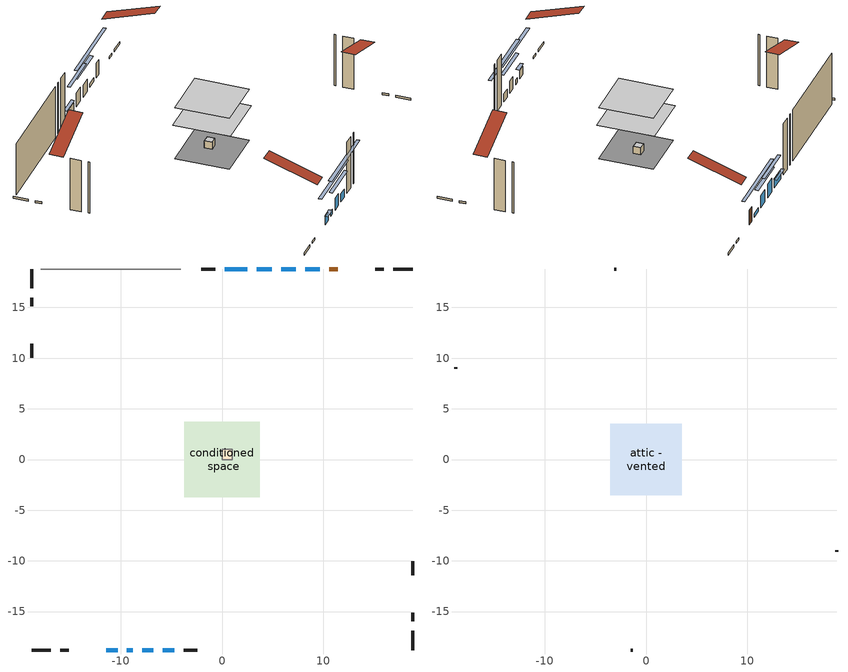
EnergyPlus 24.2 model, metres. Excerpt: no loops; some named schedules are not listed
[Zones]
central ac and furnace airloop ret air zone
 floor adiabatic (AdiabaticConst): 0,0 0,1 1,1 1,0 z0
 wall adiabatic (AdiabaticConst): 0,1 0,0 1,0 1,1 0,1 z0:1
 ceiling adiabatic (AdiabaticConst): 1,0 1,1 0,1 0,0 z1
conditioned space
 floor adiabatic (AdiabaticFloorConstruction): -3.72,-3.72 -3.72,3.72 3.72,3.72 3.72,-3.72 z4.88
 floor foundation (Slab1 construction): -3.55,-3.55 -3.55,3.55 3.55,3.55 3.55,-3.55 z0
 wall outside (RimJoist1 construction): 18.79,18.79 16.87,18.79 / -18.79,-18.79 -16.87,-18.79 / -18.79,18.79 -18.79,16.87 / 18.79,-18.79 18.79,-16.87 z0:0.3
 wall outside (RimJoist2 construction): 15.94,18.79 15.1,18.79 / -15.94,-18.79 -15.1,-18.79 / -18.79,15.94 -18.79,15.1 / 18.79,-15.94 18.79,-15.1 z0:0.3
 wall outside (AdiabaticWallConstruction 1): 11.42,18.79 10.56,18.79 z0:2.03
 wall outside (AdiabaticWallConstruction): 9.63,18.79 8.21,18.79 z0:0.51; -11.42,-18.79 -10.3,-18.79 / 2.51,18.79 0.27,18.79 / -5.84,-18.79 -4.72,-18.79 z0:1.14; 7.29,18.79 5.84,18.79 / -7.89,-18.79 -6.77,-18.79 z0:1.68; 4.91,18.79 3.44,18.79 z0:1.96; -9.38,-18.79 -8.81,-18.79 z0:0.69
 wall outside (Wall1 construction): -0.66,18.79 -2.03,18.79 / -3.79,-18.79 -2.42,-18.79 / -18.79,11.42 -18.79,10.05 / 18.79,-11.42 18.79,-10.05 z0:7.32
 wall adiabatic (Wall5 construction): -4.05,18.79 -17.86,18.79 z0:7.32
 window (WindowConstruction): 9.63,18.79 8.21,18.79 z0:0.51
 window (WindowConstruction 7): -11.42,-18.79 -10.3,-18.79 z0:1.14
 window (WindowConstruction 1): 7.28,18.79 5.84,18.79 z0:1.68
 window (WindowConstruction 2): 4.91,18.79 3.44,18.79 z0:1.96
 window (WindowConstruction 3): -9.37,-18.79 -8.82,-18.79 z0:0.69
 window (WindowConstruction 4): -7.89,-18.79 -6.77,-18.79 z0:1.68
 window (WindowConstruction 5): 2.51,18.79 0.27,18.79 z0:1.14
 window (WindowConstruction 6): -5.84,-18.79 -4.72,-18.79 z0:1.14
 door (Door): 11.42,18.79 10.56,18.79 z0:2.03
 ceiling adiabatic (AdiabaticFloorConstruction): 3.72,-3.72 3.72,3.72 -3.72,3.72 -3.72,-3.72 z4.88
attic - vented
 floor to conditioned space (Floor1 construction Reversed): -3.55,-3.55 -3.55,3.55 3.55,3.55 3.55,-3.55 z7.32
 wall outside (Wall4 construction): -2.96,18.79 -3.12,18.79 / -1.49,-18.79 -1.33,-18.79 / -18.79,9.12 -18.79,8.96 / 18.79,-9.12 18.79,-8.96 z0:7.32
 roof outside (Roof1 construction): 12.35,18.79,7.32 12.35,11.88,9.62 14.17,11.88,9.62 14.17,18.79,7.32; -12.35,-18.79,7.32 -12.35,-11.88,9.62 -14.17,-11.88,9.62 -14.17,-18.79,7.32; -18.79,12.35,7.32 -11.88,12.35,9.62 -11.88,14.17,9.62 -18.79,14.17,7.32; 18.79,-12.35,7.32 11.88,-12.35,9.62 11.88,-14.17,9.62 18.79,-14.17,7.32
shading: 3.76,18.79 14.08,18.79 14.08,19.2 3.76,19.2 z4.96; -10.1,-18.79 -11.62,-18.79 -11.62,-19.2 -10.1,-19.2 z1.34; 3.74,18.79 9.38,18.79 9.38,19.2 3.74,19.2 z3.78; 1.34,18.79 7.01,18.79 7.01,19.2 1.34,19.2 z4.06; -4.37,-18.79 -13.82,-18.79 -13.82,-19.2 -4.37,-19.2 z5.14; -4.67,-18.79 -9.99,-18.79 -9.99,-19.2 -4.67,-19.2 z3.78; 0.07,18.79 2.71,18.79 2.71,19.2 0.07,19.2 z1.34; -0.27,-18.79 -10.29,-18.79 -10.29,-19.2 -0.27,-19.2 z5.59
[Building]
Building 1: Terrain=Suburbs
[Site:Location]
Toronto Intl AP_ON: Latitude {deg}=43.68; Longitude {deg}=-79.63; Time Zone {hr}=-5; Elevation {m}=173; Keep Site Location Information=Yes
[Site:GroundTemperature:Shallow]
4.59119, 2.66285, 2.50842, 3.42352, 7.09712, 10.7536, 13.9236, 15.9317, 16.1023, 14.4691, 11.3799, 7.83558
[Site:WaterMainsTemperature]
Calculation Method=Schedule; Temperature Schedule=mains temperature schedule
[Material] Roughness=Rough; Thermal Absorptance=0.9
Name | Thickness {m} | Conductivity {W/m-K} | Density {kg/m3} | Specific Heat {J/kg-K} | Solar Absorptance | Visible Absorptance
asphalt or fiberglass shingles | 0.00635 | 0.162714 | 1121.4 | 1465.45 | 0.4 | 0.4
ceiling loosefill ins | 0.169333 | 0.0480833 | 16.02 | 1046.75 | 0.7 | 0.7
ceiling stud and cavity | 0.1397 | 0.160927 | 65.682 | 1177.47 | 0.7 | 0.7
concrete 4.0 in. | 0.1016 | 1.803125 | 2242.8 | 837.4 | 0.7 | 0.7
door material | 0.04445 | 0.0639163 | 512.64 | 1214.23 | 0.7 | 0.7
floor covering | 0.0127 | 0.0433444 | 54.468 | 1339.84 | 0.6 | 0.6
floor rigid ins; wall rigid ins | 0.512978 | 0.029427 | 32.04 | 1214.23 | 0.7 | 0.7
floor stud and cavity | 0.1397 | 1.75129 | 37.0049 | 1207.88 | 0.7 | 0.7
furniture material conditioned space 1 | 0.1524 | 0.115458 | 640.8 | 1214.23 | 0.6 | 0.6
gypsum board | 0.0127 | 0.160291 | 801 | 837.4 | 0.6 | 0.6
interior vertical ins | 0.025908 | 0.029427 | 32.04 | 1214.23 | 0.7 | 0.7
osb sheathing 0.5 in. | 0.0127 | 0.115458 | 512.64 | 1214.23 | 0.7 | 0.7
osb sheathing 0.5 in. 1 | 0.0127 | 0.115458 | 512.64 | 1214.23 | 0.4 | 0.4
osb sheathing 0.75 in. | 0.01905 | 0.115458 | 512.64 | 1214.23 | 0.7 | 0.7
osb sheathing 2.0 in. | 0.0508 | 0.115458 | 512.64 | 1214.23 | 0.7 | 0.7
rim joist stud and cavity | 0.0508 | 0.0453916 | 125.044 | 1163.47 | 0.6 | 0.6
rim joist stud and cavity 1 | 0.0508 | 0.0457515 | 125.044 | 1163.47 | 0.6 | 0.6
slab rigid ins | 0.00880924 | 0.029427 | 32.04 | 1214.23 | 0.7 | 0.7
wall stud and cavity | 0.1397 | 0.110193 | 139.0536 | 1170.24 | 0.7 | 0.7
wall stud and cavity 1 | 0.0889 | 6.9971 | 50.32683 | 1063.81 | 0.6 | 0.6
wall stud and cavity 2 | 0.1397 | 0.097642 | 139.0536 | 1170.24 | 0.7 | 0.7
wall stud and cavity 3 | 0.0889 | 0.380278 | 52.3479 | 1209.89 | 0.7 | 0.7
wall stud and cavity 4 | 0.0889 | 0.391764 | 83.0341 | 1211.67 | 0.7 | 0.7
wood siding | 0.0254 | 0.102417 | 544.68 | 1172.36 | 0.4 | 0.4
wood siding 1 | 0.00254 | 0.102417 | 544.68 | 1172.36 | 0.4 | 0.4
wood siding 2; wood siding 3; wood siding 4 | 0.0254 | 0.102417 | 544.68 | 1172.36 | 0.7 | 0.7
[Material:NoMass]
Adiabatic: Roughness=Rough; Thermal Resistance {m2-K/W}=176.1; Thermal Absorptance=0.9; Solar Absorptance=0.7; Visible Absorptance=0.7
[WindowMaterial:SimpleGlazingSystem]
Name | U-Factor {W/m2-K} | Solar Heat Gain Coefficient
WindowMaterial | 3.00537 | 0.57
WindowMaterial 1 | 2.89919 | 0.69
WindowMaterial 2 | 4.38171 | 0.67
WindowMaterial 3 | 3.00026 | 0.58
WindowMaterial 4 | 2.91168 | 0.67
WindowMaterial 5 | 2.927009 | 0.66
[Construction]
AdiabaticConst: Adiabatic
AdiabaticFloorConstruction: floor stud and cavity, floor rigid ins, osb sheathing 0.75 in., floor covering
AdiabaticWallConstruction: wood siding 3, wall rigid ins, wall stud and cavity 3, gypsum board
AdiabaticWallConstruction 1: wood siding 4, wall rigid ins, wall stud and cavity 3, gypsum board
Door: door material
Floor1 construction Reversed: gypsum board, ceiling stud and cavity, ceiling loosefill ins
furniture construction conditioned space 1: furniture material conditioned space 1
PartitionWallConstruction: gypsum board, wall stud and cavity 4, gypsum board
RimJoist1 construction: wood siding 2, osb sheathing 2.0 in., rim joist stud and cavity
RimJoist2 construction: wood siding 2, osb sheathing 2.0 in., rim joist stud and cavity 1
Roof1 construction: asphalt or fiberglass shingles
Slab1 construction: slab rigid ins, concrete 4.0 in.
Wall1 construction: wood siding, osb sheathing 0.5 in., wall stud and cavity, gypsum board
Wall4 construction: wood siding 1, wall stud and cavity 1
Wall5 construction: osb sheathing 0.5 in. 1, wall stud and cavity 2, gypsum board
WindowConstruction: WindowMaterial
WindowConstruction 1: WindowMaterial 1
WindowConstruction 2: WindowMaterial 2
WindowConstruction 3: WindowMaterial 3
WindowConstruction 4: WindowMaterial 4
WindowConstruction 5; WindowConstruction 6; WindowConstruction 7: WindowMaterial 5
[Zone] Multiplier=1
Name | Volume {m3} | Part of Total Floor Area
attic - vented | 18.8187 | Yes
central ac and furnace airloop ret air zone | 1 | No
conditioned space | 309.6 | Yes
[Space]
Name | Zone | Volume {m3} | Space Type
attic - vented 1 | attic - vented | 18.8187
central ac and furnace airloop ret air space | central ac and furnace airloop ret air zone |  | Plenum Space Type
conditioned space 1 | conditioned space | 309.6
[OtherEquipment] Design Level Calculation Method=EquipmentLevel
Name | Fuel Type | Zone or ZoneList or Space or SpaceList | Schedule | Design Level {W} | Fraction Latent | Fraction Radiant | Fraction Lost
central ac and furnace airloop_0 RetCondToDZ; central ac and furnace airloop_0 SupCondToDZ; central ac and furnace airloop_0 SupSensLkToDZ | None | attic - vented 1 | Always On Discrete | 0 | 0 | 0 | 0
central ac and furnace airloop_0 SupLatLkToDZ | None | attic - vented 1 | Always On Discrete | 0 | 1 | 0 | 0
central ac and furnace airloop_0 RetCondToRP; central ac and furnace airloop_0 RetSensLkToRP | None | central ac and furnace airloop ret air space | Always On Discrete | 0 | 0 | 0 | 0
central ac and furnace airloop_0 RetLatLkToRP | None | central ac and furnace airloop ret air space | Always On Discrete | 0 | 1 | 0 | 0
central ac and furnace airloop_0 SupCondToLv; central ac and furnace airloop_0 SupSensLkToCond; mech vent house fan sensible load | None | conditioned space 1 | Always On Discrete | 0 | 0 | 0 | 0
central ac and furnace airloop_0 SupLatLkToCond; mech vent house fan latent load | None | conditioned space 1 | Always On Discrete | 0 | 1 | 0 | 0
clothes dryer 1 | Electricity | conditioned space 1 | clothes dryer schedule | 0 | 0.015 | 0.081 | 0.85
cooking range 1 | Electricity | conditioned space 1 | cooking range schedule | 0 | 0.08 | 0.432 | 0.2
general water use latent | None | conditioned space 1 | general water use schedule | 59.3978 | 1 | 0 | 0
general water use sensible | None | conditioned space 1 | general water use schedule | -58.539 | 0 | 0.6 | 0
water heater energy adjustment1 | NaturalGas | conditioned space 1 | Always On Discrete | 0.01 | 0 | 0 | 1
[ZoneInfiltration:DesignFlowRate] Schedule=Always On Discrete; Design Flow Rate Calculation Method=Flow/Zone; Design Flow Rate {m3/s}=0
Name | Zone or ZoneList or Space or SpaceList
attic_vented 1 duct leakage imbalance infil flow | attic - vented 1
infil flow; natural vent flow; whole house fan flow | conditioned space 1
[ZoneInfiltration:EffectiveLeakageArea]
infil attic - vented 1: Zone or Space=attic - vented 1; Schedule=Always On Discrete; Effective Air Leakage Area {cm2}=2082.62; Stack Coefficient=0.000668854; Wind Coefficient=1.74737e-05
[ZoneMixing] Schedule=Always On Continuous; Design Flow Rate Calculation Method=Flow/Zone; Design Flow Rate {m3/s}=0
Name | Zone or Space | Source Zone or Space
central ac and furnace airloop_0 ZoneMixCondToDZ mix; whole house fan mix | attic - vented | conditioned space
central ac and furnace airloop_0 ZoneMixDZToCond mix | conditioned space | attic - vented
[SpaceList]
Plenum Space Type: central ac and furnace airloop ret air space
[SurfaceProperty:ExposedFoundationPerimeter]
Slab1: Exposed Perimeter Calculation Method=TotalExposedPerimeter; Total Exposed Perimeter {m}=10.417
[InternalMass] Zone or ZoneList=conditioned space; Space or SpaceList=conditioned space 1
Name | Construction | Surface Area {m2}
furniture mass conditioned space 1 | furniture construction conditioned space 1 | 42.2518
partition wall mass | PartitionWallConstruction | 105.63
[Lights]
interior lighting: Zone or ZoneList or Space or SpaceList=conditioned space 1; Schedule=interior lighting schedule; Design Level Calculation Method=LightingLevel; Lighting Level {W}=343.2; Return Air Fraction=0; Fraction Radiant=0.6; Fraction Visible=0.2; Fraction Replaceable=1
[People]
occupants: Zone or ZoneList or Space or SpaceList=conditioned space 1; Number of People Schedule=occupants schedule; Number of People Calculation Method=People; Number of People=3; Fraction Radiant=0.314171; Sensible Heat Fraction=0.56303; Activity Level Schedule=occupants activity schedule; Carbon Dioxide Generation Rate {m3/s-W}=0; Enable ASHRAE 55 Comfort Warnings=No; Mean Radiant Temperature Calculation Type=EnclosureAveraged
[ElectricEquipment] Zone or ZoneList or Space or SpaceList=conditioned space 1; Design Level Calculation Method=EquipmentLevel
Name | Schedule | Design Level {W} | Fraction Latent | Fraction Radiant | Fraction Lost
clothes dryer | clothes dryer schedule | 140.772 | 0.015 | 0.081 | 0.85
clothes washer | clothes washer schedule | 32.1985 | 0.03 | 0.162 | 0.7
cooking range | cooking range schedule | 208.969 | 0.08 | 0.432 | 0.2
dishwasher | dishwasher schedule | 66.8632 | 0.3 | 0.18 | 0.4
fridge | fridge schedule | 72.9452 | 0 | 0.6 | 0
mech vent house fan | mech vent house fan schedule | 0 | 0 | 0 | 1
mech vent house fan cfis | mech vent house fan cfis schedule | 0 | 0 | 0 | 0
misc plug loads | misc plug loads schedule | 494.7 | 0.045 | 0.513 | 0.1
whole house fan | Always On Discrete | 0 | 0 | 0 | 1
[AirLoopHVAC:ReturnPlenum]
Air Loop HVAC Return Plenum 1: Zone=central ac and furnace airloop ret air zone
[Foundation:Kiva]
Foundation Kiva 1: Initial Indoor Air Temperature {C}=18; Interior Vertical Insulation Material=interior vertical ins; Interior Vertical Insulation Depth {m}=0.1016; Wall Height Above Grade {m}=0.1016; Wall Depth Below Slab {m}=0.2032
[Foundation:Kiva:Settings]
Soil Conductivity {W/m-K}=0.849921; Soil Density {kg/m3}=1842.3; Soil Specific Heat {J/kg-K}=418.7; Ground Solar Absorptivity=0.9; Ground Thermal Absorptivity=0.9; Ground Surface Roughness {m}=0.03; Far-Field Width {m}=40; Deep-Ground Boundary Condition=ZeroFlux; Deep-Ground Depth {m}=40; Minimum Cell Dimension {m}=0.2; Maximum Cell Growth Coefficient=3; Simulation Timestep=Timestep
[Exterior:Lights]
exterior lighting: Schedule=exterior lighting schedule; Design Level {W}=75.6
[EnergyManagementSystem:Sensor] Output:Variable or Output:Meter Index Key=attic - vented
Name | Output:Variable or Output:Meter
central_ac_and_furnace_airloop_0_DZ_T_s | Zone Air Temperature
central_ac_and_furnace_airloop_0_DZ_W_s | Zone Mean Air Humidity Ratio
[Schedule:Constant]
Name | Hourly Value
Always On Discrete; Always On Continuous; mech vent house fan schedule; mech vent house fan cfis schedule | 1
occupants activity schedule | 117.228
fridge schedule | 0
[Schedule:Week:Daily]
interior lighting schedule Week Rule - Jan1-Jan27: interior lighting schedule day, interior lighting schedule day, interior lighting schedule day, interior lighting schedule day, interior lighting schedule day, interior lighting schedule day, interior lighting schedule day, interior lighting schedule default day, interior lighting schedule default day, interior lighting schedule default day, interior lighting schedule default day, interior lighting schedule default day
interior lighting schedule Week Rule - Jan28-Feb3: interior lighting schedule day, interior lighting schedule day, interior lighting schedule day, interior lighting schedule day, interior lighting schedule day 1, interior lighting schedule day 1, interior lighting schedule day 1, interior lighting schedule default day, interior lighting schedule default day, interior lighting schedule default day, interior lighting schedule default day, interior lighting schedule default day
interior lighting schedule Week Rule - Feb4-Feb24: interior lighting schedule day 1, interior lighting schedule day 1, interior lighting schedule day 1, interior lighting schedule day 1, interior lighting schedule day 1, interior lighting schedule day 1, interior lighting schedule day 1, interior lighting schedule default day, interior lighting schedule default day, interior lighting schedule default day, interior lighting schedule default day, interior lighting schedule default day
interior lighting schedule Week Rule - Feb25-Mar3: interior lighting schedule day 1, interior lighting schedule day 1, interior lighting schedule day 1, interior lighting schedule day 1, interior lighting schedule day 2, interior lighting schedule day 2, interior lighting schedule day 2, interior lighting schedule default day, interior lighting schedule default day, interior lighting schedule default day, interior lighting schedule default day, interior lighting schedule default day
interior lighting schedule Week Rule - Mar4-Mar31: interior lighting schedule day 2, interior lighting schedule day 2, interior lighting schedule day 2, interior lighting schedule day 2, interior lighting schedule day 2, interior lighting schedule day 2, interior lighting schedule day 2, interior lighting schedule default day, interior lighting schedule default day, interior lighting schedule default day, interior lighting schedule default day, interior lighting schedule default day
interior lighting schedule Week Rule - Apr1-Apr28: interior lighting schedule day 3, interior lighting schedule day 3, interior lighting schedule day 3, interior lighting schedule day 3, interior lighting schedule day 3, interior lighting schedule day 3, interior lighting schedule day 3, interior lighting schedule default day, interior lighting schedule default day, interior lighting schedule default day, interior lighting schedule default day, interior lighting schedule default day
interior lighting schedule Week Rule - Apr29-May5: interior lighting schedule day 3, interior lighting schedule day 3, interior lighting schedule day 4, interior lighting schedule day 4, interior lighting schedule day 4, interior lighting schedule day 4, interior lighting schedule day 4, interior lighting schedule default day, interior lighting schedule default day, interior lighting schedule default day, interior lighting schedule default day, interior lighting schedule default day
interior lighting schedule Week Rule - May6-May26: interior lighting schedule day 4, interior lighting schedule day 4, interior lighting schedule day 4, interior lighting schedule day 4, interior lighting schedule day 4, interior lighting schedule day 4, interior lighting schedule day 4, interior lighting schedule default day, interior lighting schedule default day, interior lighting schedule default day, interior lighting schedule default day, interior lighting schedule default day
interior lighting schedule Week Rule - May27-Jun2: interior lighting schedule day 4, interior lighting schedule day 4, interior lighting schedule day 4, interior lighting schedule day 4, interior lighting schedule day 4, interior lighting schedule day 5, interior lighting schedule day 5, interior lighting schedule default day, interior lighting schedule default day, interior lighting schedule default day, interior lighting schedule default day, interior lighting schedule default day
interior lighting schedule Week Rule - Jun3-Jun30: interior lighting schedule day 5, interior lighting schedule day 5, interior lighting schedule day 5, interior lighting schedule day 5, interior lighting schedule day 5, interior lighting schedule day 5, interior lighting schedule day 5, interior lighting schedule default day, interior lighting schedule default day, interior lighting schedule default day, interior lighting schedule default day, interior lighting schedule default day
interior lighting schedule Week Rule - Jul1-Jul28: interior lighting schedule day 6, interior lighting schedule day 6, interior lighting schedule day 6, interior lighting schedule day 6, interior lighting schedule day 6, interior lighting schedule day 6, interior lighting schedule day 6, interior lighting schedule default day, interior lighting schedule default day, interior lighting schedule default day, interior lighting schedule default day, interior lighting schedule default day
interior lighting schedule Week Rule - Jul29-Aug4: interior lighting schedule day 6, interior lighting schedule day 6, interior lighting schedule day 6, interior lighting schedule day 7, interior lighting schedule day 7, interior lighting schedule day 7, interior lighting schedule day 7, interior lighting schedule default day, interior lighting schedule default day, interior lighting schedule default day, interior lighting schedule default day, interior lighting schedule default day
interior lighting schedule Week Rule - Aug5-Aug25: interior lighting schedule day 7, interior lighting schedule day 7, interior lighting schedule day 7, interior lighting schedule day 7, interior lighting schedule day 7, interior lighting schedule day 7, interior lighting schedule day 7, interior lighting schedule default day, interior lighting schedule default day, interior lighting schedule default day, interior lighting schedule default day, interior lighting schedule default day
interior lighting schedule Week Rule - Aug26-Sep1: interior lighting schedule day 7, interior lighting schedule day 7, interior lighting schedule day 7, interior lighting schedule day 7, interior lighting schedule day 7, interior lighting schedule day 7, interior lighting schedule day 8, interior lighting schedule default day, interior lighting schedule default day, interior lighting schedule default day, interior lighting schedule default day, interior lighting schedule default day
interior lighting schedule Week Rule - Sep2-Sep29: interior lighting schedule day 8, interior lighting schedule day 8, interior lighting schedule day 8, interior lighting schedule day 8, interior lighting schedule day 8, interior lighting schedule day 8, interior lighting schedule day 8, interior lighting schedule default day, interior lighting schedule default day, interior lighting schedule default day, interior lighting schedule default day, interior lighting schedule default day
interior lighting schedule Week Rule - Sep30-Oct6: interior lighting schedule day 8, interior lighting schedule day 9, interior lighting schedule day 9, interior lighting schedule day 9, interior lighting schedule day 9, interior lighting schedule day 9, interior lighting schedule day 9, interior lighting schedule default day, interior lighting schedule default day, interior lighting schedule default day, interior lighting schedule default day, interior lighting schedule default day
interior lighting schedule Week Rule - Oct7-Oct27: interior lighting schedule day 9, interior lighting schedule day 9, interior lighting schedule day 9, interior lighting schedule day 9, interior lighting schedule day 9, interior lighting schedule day 9, interior lighting schedule day 9, interior lighting schedule default day, interior lighting schedule default day, interior lighting schedule default day, interior lighting schedule default day, interior lighting schedule default day
interior lighting schedule Week Rule - Oct28-Nov3: interior lighting schedule day 9, interior lighting schedule day 9, interior lighting schedule day 9, interior lighting schedule day 9, interior lighting schedule day 10, interior lighting schedule day 10, interior lighting schedule day 10, interior lighting schedule default day, interior lighting schedule default day, interior lighting schedule default day, interior lighting schedule default day, interior lighting schedule default day
interior lighting schedule Week Rule - Nov4-Nov24: interior lighting schedule day 10, interior lighting schedule day 10, interior lighting schedule day 10, interior lighting schedule day 10, interior lighting schedule day 10, interior lighting schedule day 10, interior lighting schedule day 10, interior lighting schedule default day, interior lighting schedule default day, interior lighting schedule default day, interior lighting schedule default day, interior lighting schedule default day
interior lighting schedule Week Rule - Nov25-Dec1: interior lighting schedule day 10, interior lighting schedule day 10, interior lighting schedule day 10, interior lighting schedule day 10, interior lighting schedule day 10, interior lighting schedule day 10, interior lighting schedule day 11, interior lighting schedule default day, interior lighting schedule default day, interior lighting schedule default day, interior lighting schedule default day, interior lighting schedule default day
interior lighting schedule Week Rule - Dec2-Dec31: interior lighting schedule day 11, interior lighting schedule day 11, interior lighting schedule day 11, interior lighting schedule day 11, interior lighting schedule day 11, interior lighting schedule day 11, interior lighting schedule day 11, interior lighting schedule default day, interior lighting schedule default day, interior lighting schedule default day, interior lighting schedule default day, interior lighting schedule default day
occupants schedule Week Rule - Jan1-Dec31: occupants schedule day, occupants schedule day, occupants schedule day, occupants schedule day, occupants schedule day, occupants schedule day, occupants schedule day, occupants schedule default day, occupants schedule default day, occupants schedule default day, occupants schedule default day, occupants schedule default day
clothes dryer schedule Week Rule - Jan1-Dec31: clothes dryer schedule day, clothes dryer schedule day, clothes dryer schedule day, clothes dryer schedule day, clothes dryer schedule day, clothes dryer schedule day, clothes dryer schedule day, clothes dryer schedule default day, clothes dryer schedule default day, clothes dryer schedule default day, clothes dryer schedule default day, clothes dryer schedule default day
clothes washer schedule Week Rule - Jan1-Dec31: clothes washer schedule day, clothes washer schedule day, clothes washer schedule day, clothes washer schedule day, clothes washer schedule day, clothes washer schedule day, clothes washer schedule day, clothes washer schedule default day, clothes washer schedule default day, clothes washer schedule default day, clothes washer schedule default day, clothes washer schedule default day
cooking range schedule Week Rule - Jan1-Dec31: cooking range schedule day, cooking range schedule day, cooking range schedule day, cooking range schedule day, cooking range schedule day, cooking range schedule day, cooking range schedule day, cooking range schedule default day, cooking range schedule default day, cooking range schedule default day, cooking range schedule default day, cooking range schedule default day
dishwasher schedule Week Rule - Jan1-Dec31: dishwasher schedule day, dishwasher schedule day, dishwasher schedule day, dishwasher schedule day, dishwasher schedule day, dishwasher schedule day, dishwasher schedule day, dishwasher schedule default day, dishwasher schedule default day, dishwasher schedule default day, dishwasher schedule default day, dishwasher schedule default day
misc plug loads schedule Week Rule - Jan1-Dec31: misc plug loads schedule day, misc plug loads schedule day, misc plug loads schedule day, misc plug loads schedule day, misc plug loads schedule day, misc plug loads schedule day, misc plug loads schedule day, misc plug loads schedule default day, misc plug loads schedule default day, misc plug loads schedule default day, misc plug loads schedule default day, misc plug loads schedule default day
general water use schedule Week Rule - Jan1-Dec31: general water use schedule day, general water use schedule day, general water use schedule day, general water use schedule day, general water use schedule day, general water use schedule day, general water use schedule day, general water use schedule default day, general water use schedule default day, general water use schedule default day, general water use schedule default day, general water use schedule default day
exterior lighting schedule Week Rule - Jan1-Jan27: exterior lighting schedule day, exterior lighting schedule day, exterior lighting schedule day, exterior lighting schedule day, exterior lighting schedule day, exterior lighting schedule day, exterior lighting schedule day, exterior lighting schedule default day, exterior lighting schedule default day, exterior lighting schedule default day, exterior lighting schedule default day, exterior lighting schedule default day
exterior lighting schedule Week Rule - Jan28-Feb3: exterior lighting schedule day, exterior lighting schedule day, exterior lighting schedule day, exterior lighting schedule day, exterior lighting schedule day 1, exterior lighting schedule day 1, exterior lighting schedule day 1, exterior lighting schedule default day, exterior lighting schedule default day, exterior lighting schedule default day, exterior lighting schedule default day, exterior lighting schedule default day
exterior lighting schedule Week Rule - Feb4-Feb24: exterior lighting schedule day 1, exterior lighting schedule day 1, exterior lighting schedule day 1, exterior lighting schedule day 1, exterior lighting schedule day 1, exterior lighting schedule day 1, exterior lighting schedule day 1, exterior lighting schedule default day, exterior lighting schedule default day, exterior lighting schedule default day, exterior lighting schedule default day, exterior lighting schedule default day
exterior lighting schedule Week Rule - Feb25-Mar3: exterior lighting schedule day 1, exterior lighting schedule day 1, exterior lighting schedule day 1, exterior lighting schedule day 1, exterior lighting schedule day 2, exterior lighting schedule day 2, exterior lighting schedule day 2, exterior lighting schedule default day, exterior lighting schedule default day, exterior lighting schedule default day, exterior lighting schedule default day, exterior lighting schedule default day
exterior lighting schedule Week Rule - Mar4-Mar31: exterior lighting schedule day 2, exterior lighting schedule day 2, exterior lighting schedule day 2, exterior lighting schedule day 2, exterior lighting schedule day 2, exterior lighting schedule day 2, exterior lighting schedule day 2, exterior lighting schedule default day, exterior lighting schedule default day, exterior lighting schedule default day, exterior lighting schedule default day, exterior lighting schedule default day
exterior lighting schedule Week Rule - Apr1-Apr28: exterior lighting schedule day 3, exterior lighting schedule day 3, exterior lighting schedule day 3, exterior lighting schedule day 3, exterior lighting schedule day 3, exterior lighting schedule day 3, exterior lighting schedule day 3, exterior lighting schedule default day, exterior lighting schedule default day, exterior lighting schedule default day, exterior lighting schedule default day, exterior lighting schedule default day
exterior lighting schedule Week Rule - Apr29-May5: exterior lighting schedule day 3, exterior lighting schedule day 3, exterior lighting schedule day 4, exterior lighting schedule day 4, exterior lighting schedule day 4, exterior lighting schedule day 4, exterior lighting schedule day 4, exterior lighting schedule default day, exterior lighting schedule default day, exterior lighting schedule default day, exterior lighting schedule default day, exterior lighting schedule default day
exterior lighting schedule Week Rule - May6-May26: exterior lighting schedule day 4, exterior lighting schedule day 4, exterior lighting schedule day 4, exterior lighting schedule day 4, exterior lighting schedule day 4, exterior lighting schedule day 4, exterior lighting schedule day 4, exterior lighting schedule default day, exterior lighting schedule default day, exterior lighting schedule default day, exterior lighting schedule default day, exterior lighting schedule default day
exterior lighting schedule Week Rule - May27-Jun2: exterior lighting schedule day 4, exterior lighting schedule day 4, exterior lighting schedule day 4, exterior lighting schedule day 4, exterior lighting schedule day 4, exterior lighting schedule day 5, exterior lighting schedule day 5, exterior lighting schedule default day, exterior lighting schedule default day, exterior lighting schedule default day, exterior lighting schedule default day, exterior lighting schedule default day
exterior lighting schedule Week Rule - Jun3-Jun30: exterior lighting schedule day 5, exterior lighting schedule day 5, exterior lighting schedule day 5, exterior lighting schedule day 5, exterior lighting schedule day 5, exterior lighting schedule day 5, exterior lighting schedule day 5, exterior lighting schedule default day, exterior lighting schedule default day, exterior lighting schedule default day, exterior lighting schedule default day, exterior lighting schedule default day
exterior lighting schedule Week Rule - Jul1-Jul28: exterior lighting schedule day 6, exterior lighting schedule day 6, exterior lighting schedule day 6, exterior lighting schedule day 6, exterior lighting schedule day 6, exterior lighting schedule day 6, exterior lighting schedule day 6, exterior lighting schedule default day, exterior lighting schedule default day, exterior lighting schedule default day, exterior lighting schedule default day, exterior lighting schedule default day
exterior lighting schedule Week Rule - Jul29-Aug4: exterior lighting schedule day 6, exterior lighting schedule day 6, exterior lighting schedule day 6, exterior lighting schedule day 7, exterior lighting schedule day 7, exterior lighting schedule day 7, exterior lighting schedule day 7, exterior lighting schedule default day, exterior lighting schedule default day, exterior lighting schedule default day, exterior lighting schedule default day, exterior lighting schedule default day
exterior lighting schedule Week Rule - Aug5-Aug25: exterior lighting schedule day 7, exterior lighting schedule day 7, exterior lighting schedule day 7, exterior lighting schedule day 7, exterior lighting schedule day 7, exterior lighting schedule day 7, exterior lighting schedule day 7, exterior lighting schedule default day, exterior lighting schedule default day, exterior lighting schedule default day, exterior lighting schedule default day, exterior lighting schedule default day
exterior lighting schedule Week Rule - Aug26-Sep1: exterior lighting schedule day 7, exterior lighting schedule day 7, exterior lighting schedule day 7, exterior lighting schedule day 7, exterior lighting schedule day 7, exterior lighting schedule day 7, exterior lighting schedule day 8, exterior lighting schedule default day, exterior lighting schedule default day, exterior lighting schedule default day, exterior lighting schedule default day, exterior lighting schedule default day
exterior lighting schedule Week Rule - Sep2-Sep29: exterior lighting schedule day 8, exterior lighting schedule day 8, exterior lighting schedule day 8, exterior lighting schedule day 8, exterior lighting schedule day 8, exterior lighting schedule day 8, exterior lighting schedule day 8, exterior lighting schedule default day, exterior lighting schedule default day, exterior lighting schedule default day, exterior lighting schedule default day, exterior lighting schedule default day
exterior lighting schedule Week Rule - Sep30-Oct6: exterior lighting schedule day 8, exterior lighting schedule day 9, exterior lighting schedule day 9, exterior lighting schedule day 9, exterior lighting schedule day 9, exterior lighting schedule day 9, exterior lighting schedule day 9, exterior lighting schedule default day, exterior lighting schedule default day, exterior lighting schedule default day, exterior lighting schedule default day, exterior lighting schedule default day
exterior lighting schedule Week Rule - Oct7-Oct27: exterior lighting schedule day 9, exterior lighting schedule day 9, exterior lighting schedule day 9, exterior lighting schedule day 9, exterior lighting schedule day 9, exterior lighting schedule day 9, exterior lighting schedule day 9, exterior lighting schedule default day, exterior lighting schedule default day, exterior lighting schedule default day, exterior lighting schedule default day, exterior lighting schedule default day
exterior lighting schedule Week Rule - Oct28-Nov3: exterior lighting schedule day 9, exterior lighting schedule day 9, exterior lighting schedule day 9, exterior lighting schedule day 9, exterior lighting schedule day 10, exterior lighting schedule day 10, exterior lighting schedule day 10, exterior lighting schedule default day, exterior lighting schedule default day, exterior lighting schedule default day, exterior lighting schedule default day, exterior lighting schedule default day
[Schedule:Year]
interior lighting schedule: interior lighting schedule Week Rule - Jan1-Jan27, 1, 1, 1, 27, interior lighting schedule Week Rule - Jan28-Feb3, 1, 28, 2, 3, interior lighting schedule Week Rule - Feb4-Feb24, 2, 4, 2, 24, interior lighting schedule Week Rule - Feb25-Mar3, 2, 25, 3, 3, interior lighting schedule Week Rule - Mar4-Mar31, 3, 4, 3, 31, interior lighting schedule Week Rule - Apr1-Apr28, 4, 1, 4, 28, interior lighting schedule Week Rule - Apr29-May5, 4, 29, 5, 5, interior lighting schedule Week Rule - May6-May26, 5, 6, 5, 26, interior lighting schedule Week Rule - May27-Jun2, 5, 27, 6, 2, interior lighting schedule Week Rule - Jun3-Jun30, 6, 3, 6, 30, interior lighting schedule Week Rule - Jul1-Jul28, 7, 1, 7, 28, interior lighting schedule Week Rule - Jul29-Aug4, 7, 29, 8, 4, interior lighting schedule Week Rule - Aug5-Aug25, 8, 5, 8, 25, interior lighting schedule Week Rule - Aug26-Sep1, 8, 26, 9, 1, interior lighting schedule Week Rule - Sep2-Sep29, 9, 2, 9, 29, interior lighting schedule Week Rule - Sep30-Oct6, 9, 30, 10, 6, interior lighting schedule Week Rule - Oct7-Oct27, 10, 7, 10, 27, interior lighting schedule Week Rule - Oct28-Nov3, 10, 28, 11, 3, interior lighting schedule Week Rule - Nov4-Nov24, 11, 4, 11, 24, interior lighting schedule Week Rule - Nov25-Dec1, 11, 25, 12, 1, interior lighting schedule Week Rule - Dec2-Dec31, 12, 2, 12, 31
occupants schedule: occupants schedule Week Rule - Jan1-Dec31, 1, 1, 12, 31
clothes dryer schedule: clothes dryer schedule Week Rule - Jan1-Dec31, 1, 1, 12, 31
clothes washer schedule: clothes washer schedule Week Rule - Jan1-Dec31, 1, 1, 12, 31
cooking range schedule: cooking range schedule Week Rule - Jan1-Dec31, 1, 1, 12, 31
dishwasher schedule: dishwasher schedule Week Rule - Jan1-Dec31, 1, 1, 12, 31
misc plug loads schedule: misc plug loads schedule Week Rule - Jan1-Dec31, 1, 1, 12, 31
general water use schedule: general water use schedule Week Rule - Jan1-Dec31, 1, 1, 12, 31
exterior lighting schedule: exterior lighting schedule Week Rule - Jan1-Jan27, 1, 1, 1, 27, exterior lighting schedule Week Rule - Jan28-Feb3, 1, 28, 2, 3, exterior lighting schedule Week Rule - Feb4-Feb24, 2, 4, 2, 24, exterior lighting schedule Week Rule - Feb25-Mar3, 2, 25, 3, 3, exterior lighting schedule Week Rule - Mar4-Mar31, 3, 4, 3, 31, exterior lighting schedule Week Rule - Apr1-Apr28, 4, 1, 4, 28, exterior lighting schedule Week Rule - Apr29-May5, 4, 29, 5, 5, exterior lighting schedule Week Rule - May6-May26, 5, 6, 5, 26, exterior lighting schedule Week Rule - May27-Jun2, 5, 27, 6, 2, exterior lighting schedule Week Rule - Jun3-Jun30, 6, 3, 6, 30, exterior lighting schedule Week Rule - Jul1-Jul28, 7, 1, 7, 28, exterior lighting schedule Week Rule - Jul29-Aug4, 7, 29, 8, 4, exterior lighting schedule Week Rule - Aug5-Aug25, 8, 5, 8, 25, exterior lighting schedule Week Rule - Aug26-Sep1, 8, 26, 9, 1, exterior lighting schedule Week Rule - Sep2-Sep29, 9, 2, 9, 29, exterior lighting schedule Week Rule - Sep30-Oct6, 9, 30, 10, 6, exterior lighting schedule Week Rule - Oct7-Oct27, 10, 7, 10, 27, exterior lighting schedule Week Rule - Oct28-Nov3, 10, 28, 11, 3, exterior lighting schedule Week Rule - Nov4-Nov24, 11, 4, 11, 24, exterior lighting schedule Week Rule - Nov25-Dec1, 11, 25, 12, 1, exterior lighting schedule Week Rule - Dec2-Dec31, 12, 2, 12, 31
[Schedule:Compact]
mains temperature schedule: Through: 01/01, For: AllDays, Until: 24:00, 8.43722, Through: 01/02, For: AllDays, Until: 24:00, 8.37111, Through: 01/03, For: AllDays, Until: 24:00, 8.30611, Through: 01/04, For: AllDays, Until: 24:00, 8.24222, Through: 01/05, For: AllDays, Until: 24:00, 8.17944, Through: 01/06, For: AllDays, Until: 24:00, 8.11833, Through: 01/07, For: AllDays, Until: 24:00, 8.05833, Through: 01/08, For: AllDays, Until: 24:00, 7.99944, Through: 01/09, For: AllDays, Until: 24:00, 7.94222, Through: 01/10, For: AllDays, Until: 24:00, 7.88611, Through: 01/11, For: AllDays, Until: 24:00, 7.83167, Through: 01/12, For: AllDays, Until: 24:00, 7.77833, Through: 01/13, For: AllDays, Until: 24:00, 7.72611, Through: 01/14, For: AllDays, Until: 24:00, 7.67556, Through: 01/15, For: AllDays, Until: 24:00, 7.62667, Through: 01/16, For: AllDays, Until: 24:00, 7.57889, Through: 01/17, For: AllDays, Until: 24:00, 7.53278, Through: 01/18, For: AllDays, Until: 24:00, 7.48778, Through: 01/19, For: AllDays, Until: 24:00, 7.44444, Through: 01/20, For: AllDays, Until: 24:00, 7.40278, Through: 01/21, For: AllDays, Until: 24:00, 7.36278, Through: 01/22, For: AllDays, Until: 24:00, 7.32389, Through: 01/23, For: AllDays, Until: 24:00, 7.28667, Through: 01/24, For: AllDays, Until: 24:00, 7.25056, Through: 01/25, For: AllDays, Until: 24:00, 7.21667, Through: 01/26, For: AllDays, Until: 24:00, 7.18389, Through: 01/27, For: AllDays, Until: 24:00, 7.15278, Through: 01/28, For: AllDays, Until: 24:00, 7.12333, Through: 01/29, For: AllDays, Until: 24:00, 7.09556, Through: 01/30, For: AllDays, Until: 24:00, 7.06944, Through: 01/31, For: AllDays, Until: 24:00, 7.04444, Through: 02/01, For: AllDays, Until: 24:00, 7.02167, Through: 02/02, For: AllDays, Until: 24:00, 7, Through: 02/03, For: AllDays, Until: 24:00, 6.98, Through: 02/04, For: AllDays, Until: 24:00, 6.96222, Through: 02/05, For: AllDays, Until: 24:00, 6.94556, Through: 02/06, For: AllDays, Until: 24:00, 6.93056, Through: 02/07, For: AllDays, Until: 24:00, 6.91722, Through: 02/08, For: AllDays, Until: 24:00, 6.90556, Through: 02/09, For: AllDays, Until: 24:00, 6.89556, Through: 02/10, For: AllDays, Until: 24:00, 6.88722, Through: 02/11, For: AllDays, Until: 24:00, 6.88056, Through: 02/12, For: AllDays, Until: 24:00, 6.875, Through: 02/13, For: AllDays, Until: 24:00, 6.87167, Through: 02/14, For: AllDays, Until: 24:00, 6.87, Through: 02/15, For: AllDays, Until: 24:00, 6.87, Through: 02/16, For: AllDays, Until: 24:00, 6.87167, Through: 02/17, For: AllDays, Until: 24:00, 6.875, Through: 02/18, For: AllDays, Until: 24:00, 6.88, Through: 02/19, For: AllDays, Until: 24:00, 6.88611, Through: 02/20, For: AllDays, Until: 24:00, 6.89444, Through: 02/21, For: AllDays, Until: 24:00, 6.90444, Through: 02/22, For: AllDays, Until: 24:00, 6.91611, Through: 02/23, For: AllDays, Until: 24:00, 6.92889, Through: 02/24, For: AllDays, Until: 24:00, 6.94389, Through: 02/25, For: AllDays, Until: 24:00, 6.96056, Through: 02/26, For: AllDays, Until: 24:00, 6.97833, Through: 02/27, For: AllDays, Until: 24:00, 6.99833, Through: 02/28, For: AllDays, Until: 24:00, 7.01944, Through: 03/01, For: AllDays, Until: 24:00, 7.04222, Through: 03/02, For: AllDays, Until: 24:00, 7.06667, Through: 03/03, For: AllDays, Until: 24:00, 7.09278, Through: 03/04, For: AllDays, Until: 24:00, 7.12056, Through: 03/05, For: AllDays, Until: 24:00, 7.15, Through: 03/06, For: AllDays, Until: 24:00, 7.18111, Through: 03/07, For: AllDays, Until: 24:00, 7.21333, Through: 03/08, For: AllDays, Until: 24:00, 7.24722, Through: 03/09, For: AllDays, Until: 24:00, 7.28278, Through: 03/10, For: AllDays, Until: 24:00, 7.32, Through: 03/11, For: AllDays, Until: 24:00, 7.35889, Through: 03/12, For: AllDays, Until: 24:00, 7.39889, Through: 03/13, For: AllDays, Until: 24:00, 7.44056, Through: 03/14, For: AllDays, Until: 24:00, 7.48389, Through: 03/15, For: AllDays, Until: 24:00, 7.52833, Through: 03/16, For: AllDays, Until: 24:00, 7.57444, Through: 03/17, For: AllDays, Until: 24:00, 7.62222, Through: 03/18, For: AllDays, Until: 24:00, 7.67111, Through: 03/19, For: AllDays, Until: 24:00, 7.72111, Through: 03/20, For: AllDays, Until: 24:00, 7.77333, Through: 03/21, For: AllDays, Until: 24:00, 7.82611, Through: 03/22, For: AllDays, Until: 24:00, 7.88111, Through: 03/23, For: AllDays, Until: 24:00, 7.93667, Through: 03/24, For: AllDays, Until: 24:00, 7.99389, Through: 03/25, For: AllDays, Until: 24:00, 8.05278, Through: 03/26, For: AllDays, Until: 24:00, 8.11278, Through: 03/27, For: AllDays, Until: 24:00, 8.17389, Through: 03/28, For: AllDays, Until: 24:00, 8.23611, Through: 03/29, For: AllDays, Until: 24:00, 8.3, Through: 03/30, For: AllDays, Until: 24:00, 8.365, Through: 03/31, For: AllDays, Until: 24:00, 8.43111, Through: 04/01, For: AllDays, Until: 24:00, 8.49833, Through: 04/02, For: AllDays, Until: 24:00, 8.56722, Through: 04/03, For: AllDays, Until: 24:00, 8.63667, Through: 04/04, For: AllDays, Until: 24:00, 8.70778, Through: 04/05, For: AllDays, Until: 24:00, 8.77944, Through: 04/06, For: AllDays, Until: 24:00, 8.85278, Through: 04/07, For: AllDays, Until: 24:00, 8.92667, Through: 04/08, For: AllDays, Until: 24:00, 9.00222, Through: 04/09, For: AllDays, Until: 24:00, 9.07833, Through: 04/10, For: AllDays, Until: 24:00, 9.15556, Through: 04/11, For: AllDays, Until: 24:00, 9.23389, Through: 04/12, For: AllDays, Until: 24:00, 9.31278, Through: 04/13, For: AllDays, Until: 24:00, 9.39278, Through: 04/14, For: AllDays, Until: 24:00, 9.47389, Through: 04/15, For: AllDays, Until: 24:00, 9.55611, Through: 04/16, For: AllDays, Until: 24:00, 9.63833, Through: 04/17, For: AllDays, Until: 24:00, 9.72222, Through: 04/18, For: AllDays, Until: 24:00, 9.80667, Through: 04/19, For: AllDays, Until: 24:00, 9.89167, Through: 04/20, For: AllDays, Until: 24:00, 9.97778, Through: 04/21, For: AllDays, Until: 24:00, 10.0644, Through: 04/22, For: AllDays, Until: 24:00, 10.1517, Through: 04/23, For: AllDays, Until: 24:00, 10.24, Through: 04/24, For: AllDays, Until: 24:00, 10.3289, Through: 04/25, For: AllDays, Until: 24:00, 10.4183, Through: 04/26, For: AllDays, Until: 24:00, 10.5083, Through: 04/27, For: AllDays, Until: 24:00, 10.5989, Through: 04/28, For: AllDays, Until: 24:00, 10.69, Through: 04/29, For: AllDays, Until: 24:00, 10.7817, Through: 04/30, For: AllDays, Until: 24:00, 10.8739, Through: 05/01, For: AllDays, Until: 24:00, 10.9667, Through: 05/02, For: AllDays, Until: 24:00, 11.0594, Through: 05/03, For: AllDays, Until: 24:00, 11.1533, Through: 05/04, For: AllDays, Until: 24:00, 11.2472, Through: 05/05, For: AllDays, Until: 24:00, 11.3411, Through: 05/06, For: AllDays, Until: 24:00, 11.4361, Through: 05/07, For: AllDays, Until: 24:00, 11.5306, Through: 05/08, For: AllDays, Until: 24:00, 11.6261, Through: 05/09, For: AllDays, Until: 24:00, 11.7217, Through: 05/10, For: AllDays, Until: 24:00, 11.8172, Through: 05/11, For: AllDays, Until: 24:00, 11.9128, Through: 05/12, For: AllDays, Until: 24:00, 12.0089, Through: 05/13, For: AllDays, Until: 24:00, 12.105, Through: 05/14, For: AllDays, Until: 24:00, 12.2017, Through: 05/15, For: AllDays, Until: 24:00, 12.2978, Through: 05/16, For: AllDays, Until: 24:00, 12.3944, Through: 05/17, For: AllDays, Until: 24:00, 12.4906, Through: 05/18, For: AllDays, Until: 24:00, 12.5872, Through: 05/19, For: AllDays, Until: 24:00, 12.6833, Through: 05/20, For: AllDays, Until: 24:00, 12.78, Through: 05/21, For: AllDays, Until: 24:00, 12.8761, Through: 05/22, For: AllDays, Until: 24:00, 12.9722, Through: 05/23, For: AllDays, Until: 24:00, 13.0683, Through: 05/24, For: AllDays, Until: 24:00, 13.1639, Through: 05/25, For: AllDays, Until: 24:00, 13.2594, Through: 05/26, For: AllDays, Until: 24:00, 13.355, Through: 05/27, For: AllDays, Until: 24:00, 13.45, Through: 05/28, For: AllDays, Until: 24:00, 13.545, Through: 05/29, For: AllDays, Until: 24:00, 13.6394, Through: 05/30, For: AllDays, Until: 24:00, 13.7333, Through: 05/31, For: AllDays, Until: 24:00, 13.8272, Through: 06/01, For: AllDays, Until: 24:00, 13.9206, Through: 06/02, For: AllDays, Until: 24:00, 14.0139, Through: 06/03, For: AllDays, Until: 24:00, 14.1061, Through: 06/04, For: AllDays, Until: 24:00, 14.1983, Through: 06/05, For: AllDays, Until: 24:00, 14.2894, Through: 06/06, For: AllDays, Until: 24:00, 14.3806, Through: 06/07, For: AllDays, Until: 24:00, 14.4711, Through: 06/08, For: AllDays, Until: 24:00, 14.5606, Through: 06/09, For: AllDays, Until: 24:00, 14.65, Through: 06/10, For: AllDays, Until: 24:00, 14.7383, Through: 06/11, For: AllDays, Until: 24:00, 14.8267, Through: 06/12, For: AllDays, Until: 24:00, 14.9133, Through: 06/13, For: AllDays, Until: 24:00, 15, Through: 06/14, For: AllDays, Until: 24:00, 15.0856, Through: 06/15, For: AllDays, Until: 24:00, 15.1706, Through: 06/16, For: AllDays, Until: 24:00, 15.255, Through: 06/17, For: AllDays, Until: 24:00, 15.3383, Through: 06/18, For: AllDays, Until: 24:00, 15.4206, Through: 06/19, For: AllDays, Until: 24:00, 15.5022, Through: 06/20, For: AllDays, Until: 24:00, 15.5828, Through: 06/21, For: AllDays, Until: 24:00, 15.6628, Through: 06/22, For: AllDays, Until: 24:00, 15.7417, Through: 06/23, For: AllDays, Until: 24:00, 15.8194, Through: 06/24, For: AllDays, Until: 24:00, 15.8961, Through: 06/25, For: AllDays, Until: 24:00, 15.9722, Through: 06/26, For: AllDays, Until: 24:00, 16.0467, Through: 06/27, For: AllDays, Until: 24:00, 16.1206, Through: 06/28, For: AllDays, Until: 24:00, 16.1933, Through: 06/29, For: AllDays, Until: 24:00, 16.265, Through: 06/30, For: AllDays, Until: 24:00, 16.3356, Through: 07/01, For: AllDays, Until: 24:00, 16.4044, Through: 07/02, For: AllDays, Until: 24:00, 16.4728, Through: 07/03, For: AllDays, Until: 24:00, 16.54, Through: 07/04, For: AllDays, Until: 24:00, 16.6056, Through: 07/05, For: AllDays, Until: 24:00, 16.67, Through: 07/06, For: AllDays, Until: 24:00, 16.7333, Through: 07/07, For: AllDays, Until: 24:00, 16.7956, Through: 07/08, For: AllDays, Until: 24:00, 16.8561, Through: 07/09, For: AllDays, Until: 24:00, 16.9156, Through: 07/10, For: AllDays, Until: 24:00, 16.9739, Through: 07/11, For: AllDays, Until: 24:00, 17.0306, Through: 07/12, For: AllDays, Until: 24:00, 17.0861, Through: 07/13, For: AllDays, Until: 24:00, 17.14, Through: 07/14, For: AllDays, Until: 24:00, 17.1928, Through: 07/15, For: AllDays, Until: 24:00, 17.2439, Through: 07/16, For: AllDays, Until: 24:00, 17.2939, Through: 07/17, For: AllDays, Until: 24:00, 17.3422, Through: 07/18, For: AllDays, Until: 24:00, 17.3894, Through: 07/19, For: AllDays, Until: 24:00, 17.435, Through: 07/20, For: AllDays, Until: 24:00, 17.4794, Through: 07/21, For: AllDays, Until: 24:00, 17.5217, Through: 07/22, For: AllDays, Until: 24:00, 17.5628, Through: 07/23, For: AllDays, Until: 24:00, 17.6028, Through: 07/24, For: AllDays, Until: 24:00, 17.6406, Through: 07/25, For: AllDays, Until: 24:00, 17.6772, Through: 07/26, For: AllDays, Until: 24:00, 17.7122, Through: 07/27, For: AllDays, Until: 24:00, 17.7456, Through: 07/28, For: AllDays, Until: 24:00, 17.7778, Through: 07/29, For: AllDays, Until: 24:00, 17.8078, Through: 07/30, For: AllDays, Until: 24:00, 17.8367, Through: 07/31, For: AllDays, Until: 24:00, 17.8639, Through: 08/01, For: AllDays, Until: 24:00, 17.8894, Through: 08/02, For: AllDays, Until: 24:00, 17.9133, Through: 08/03, For: AllDays, Until: 24:00, 17.9361, Through: 08/04, For: AllDays, Until: 24:00, 17.9567, Through: 08/05, For: AllDays, Until: 24:00, 17.9756, Through: 08/06, For: AllDays, Until: 24:00, 17.9933, Through: 08/07, For: AllDays, Until: 24:00, 18.0089, Through: 08/08, For: AllDays, Until: 24:00, 18.0233, Through: 08/09, For: AllDays, Until: 24:00, 18.0361, Through: 08/10, For: AllDays, Until: 24:00, 18.0467, Through: 08/11, For: AllDays, Until: 24:00, 18.0561, Through: 08/12, For: AllDays, Until: 24:00, 18.0639, Through: 08/13, For: AllDays, Until: 24:00, 18.07, Through: 08/14, For: AllDays, Until: 24:00, 18.0739, Through: 08/15, For: AllDays, Until: 24:00, 18.0767, Through: 08/16, For: AllDays, Until: 24:00, 18.0778, Through: 08/17, For: AllDays, Until: 24:00, 18.0772, Through: 08/18, For: AllDays, Until: 24:00, 18.075, Through: 08/19, For: AllDays, Until: 24:00, 18.0706, Through: 08/20, For: AllDays, Until: 24:00, 18.065, Through: 08/21, For: AllDays, Until: 24:00, 18.0578, Through: 08/22, For: AllDays, Until: 24:00, 18.0489, Through: 08/23, For: AllDays, Until: 24:00, 18.0383, Through: 08/24, For: AllDays, Until: 24:00, 18.0261, Through: 08/25, For: AllDays, Until: 24:00, 18.0122, Through: 08/26, For: AllDays, Until: 24:00, 17.9967, Through: 08/27, For: AllDays, Until: 24:00, 17.9794, Through: 08/28, For: AllDays, Until: 24:00, 17.9606, Through: 08/29, For: AllDays, Until: 24:00, 17.9406, Through: 08/30, For: AllDays, Until: 24:00, 17.9183, Through: 08/31, For: AllDays, Until: 24:00, 17.8944, Through: 09/01, For: AllDays, Until: 24:00, 17.8694, Through: 09/02, For: AllDays, Until: 24:00, 17.8428, Through: 09/03, For: AllDays, Until: 24:00, 17.8139, Through: 09/04, For: AllDays, Until: 24:00, 17.7839, Through: 09/05, For: AllDays, Until: 24:00, 17.7522, Through: 09/06, For: AllDays, Until: 24:00, 17.7194, Through: 09/07, For: AllDays, Until: 24:00, 17.6844, Through: 09/08, For: AllDays, Until: 24:00, 17.6483, Through: 09/09, For: AllDays, Until: 24:00, 17.6106, Through: 09/10, For: AllDays, Until: 24:00, 17.5711, Through: 09/11, For: AllDays, Until: 24:00, 17.5306, Through: 09/12, For: AllDays, Until: 24:00, 17.4883, Through: 09/13, For: AllDays, Until: 24:00, 17.4444, Through: 09/14, For: AllDays, Until: 24:00, 17.3989, Through: 09/15, For: AllDays, Until: 24:00, 17.3522, Through: 09/16, For: AllDays, Until: 24:00, 17.3039, Through: 09/17, For: AllDays, Until: 24:00, 17.2544, Through: 09/18, For: AllDays, Until: 24:00, 17.2033, Through: 09/19, For: AllDays, Until: 24:00, 17.1511, Through: 09/20, For: AllDays, Until: 24:00, 17.0972, Through: 09/21, For: AllDays, Until: 24:00, 17.0422, Through: 09/22, For: AllDays, Until: 24:00, 16.9856, Through: 09/23, For: AllDays, Until: 24:00, 16.9278, Through: 09/24, For: AllDays, Until: 24:00, 16.8683, Through: 09/25, For: AllDays, Until: 24:00, 16.8078, Through: 09/26, For: AllDays, Until: 24:00, 16.7461, Through: 09/27, For: AllDays, Until: 24:00, 16.6833, Through: 09/28, For: AllDays, Until: 24:00, 16.6189, Through: 09/29, For: AllDays, Until: 24:00, 16.5533, Through: 09/30, For: AllDays, Until: 24:00, 16.4867, Through: 10/01, For: AllDays, Until: 24:00, 16.4189, Through: 10/02, For: AllDays, Until: 24:00, 16.3494, Through: 10/03, For: AllDays, Until: 24:00, 16.2794, Through: 10/04, For: AllDays, Until: 24:00, 16.2083, Through: 10/05, For: AllDays, Until: 24:00, 16.1356, Through: 10/06, For: AllDays, Until: 24:00, 16.0622, Through: 10/07, For: AllDays, Until: 24:00, 15.9878, Through: 10/08, For: AllDays, Until: 24:00, 15.9117, Through: 10/09, For: AllDays, Until: 24:00, 15.835, Through: 10/10, For: AllDays, Until: 24:00, 15.7578, Through: 10/11, For: AllDays, Until: 24:00, 15.6789, Through: 10/12, For: AllDays, Until: 24:00, 15.5994, Through: 10/13, For: AllDays, Until: 24:00, 15.5189, Through: 10/14, For: AllDays, Until: 24:00, 15.4372, Through: 10/15, For: AllDays, Until: 24:00, 15.355, Through: 10/16, For: AllDays, Until: 24:00, 15.2722, Through: 10/17, For: AllDays, Until: 24:00, 15.1878, Through: 10/18, For: AllDays, Until: 24:00, 15.1033, Through: 10/19, For: AllDays, Until: 24:00, 15.0178, Through: 10/20, For: AllDays, Until: 24:00, 14.9317, Through: 10/21, For: AllDays, Until: 24:00, 14.8444, Through: 10/22, For: AllDays, Until: 24:00, 14.7567, Through: 10/23, For: AllDays, Until: 24:00, 14.6683, Through: 10/24, For: AllDays, Until: 24:00, 14.5794, Through: 10/25, For: AllDays, Until: 24:00, 14.4894, Through: 10/26, For: AllDays, Until: 24:00, 14.3994, Through: 10/27, For: AllDays, Until: 24:00, 14.3083, Through: 10/28, For: AllDays, Until: 24:00, 14.2172, Through: 10/29, For: AllDays, Until: 24:00, 14.125, Through: 10/30, For: AllDays, Until: 24:00, 14.0328, Through: 10/31, For: AllDays, Until: 24:00, 13.94, Through: 11/01, For: AllDays, Until: 24:00, 13.8467, Through: 11/02, For: AllDays, Until: 24:00, 13.7528, Through: 11/03, For: AllDays, Until: 24:00, 13.6589, Through: 11/04, For: AllDays, Until: 24:00, 13.5644, Through: 11/05, For: AllDays, Until: 24:00, 13.4694, Through: 11/06, For: AllDays, Until: 24:00, 13.3744, Through: 11/07, For: AllDays, Until: 24:00, 13.2794, Through: 11/08, For: AllDays, Until: 24:00, 13.1839, Through: 11/09, For: AllDays, Until: 24:00, 13.0878, Through: 11/10, For: AllDays, Until: 24:00, 12.9922, Through: 11/11, For: AllDays, Until: 24:00, 12.8961, Through: 11/12, For: AllDays, Until: 24:00, 12.7994, Through: 11/13, For: AllDays, Until: 24:00, 12.7033, Through: 11/14, For: AllDays, Until: 24:00, 12.6072, Through: 11/15, For: AllDays, Until: 24:00, 12.5106, Through: 11/16, For: AllDays, Until: 24:00, 12.4139, Through: 11/17, For: AllDays, Until: 24:00, 12.3178, Through: 11/18, For: AllDays, Until: 24:00, 12.2211, Through: 11/19, For: AllDays, Until: 24:00, 12.125, Through: 11/20, For: AllDays, Until: 24:00, 12.0289, Through: 11/21, For: AllDays, Until: 24:00, 11.9328, Through: 11/22, For: AllDays, Until: 24:00, 11.8367, Through: 11/23, For: AllDays, Until: 24:00, 11.7411, Through: 11/24, For: AllDays, Until: 24:00, 11.6456, Through: 11/25, For: AllDays, Until: 24:00, 11.5506, Through: 11/26, For: AllDays, Until: 24:00, 11.4556, Through: 11/27, For: AllDays, Until: 24:00, 11.3606, Through: 11/28, For: AllDays, Until: 24:00, 11.2667, Through: 11/29, For: AllDays, Until: 24:00, 11.1722, Through: 11/30, For: AllDays, Until: 24:00, 11.0789, Through: 12/01, For: AllDays, Until: 24:00, 10.9856, Through: 12/02, For: AllDays, Until: 24:00, 10.8928, Through: 12/03, For: AllDays, Until: 24:00, 10.8006, Through: 12/04, For: AllDays, Until: 24:00, 10.7089, Through: 12/05, For: AllDays, Until: 24:00, 10.6178, Through: 12/06, For: AllDays, Until: 24:00, 10.5267, Through: 12/07, For: AllDays, Until: 24:00, 10.4367, Through: 12/08, For: AllDays, Until: 24:00, 10.3472, Through: 12/09, For: AllDays, Until: 24:00, 10.2583, Through: 12/10, For: AllDays, Until: 24:00, 10.17, Through: 12/11, For: AllDays, Until: 24:00, 10.0822, Through: 12/12, For: AllDays, Until: 24:00, 9.99556, Through: 12/13, For: AllDays, Until: 24:00, 9.90944, Through: 12/14, For: AllDays, Until: 24:00, 9.82389, Through: 12/15, For: AllDays, Until: 24:00, 9.73944, Through: 12/16, For: AllDays, Until: 24:00, 9.65556, Through: 12/17, For: AllDays, Until: 24:00, 9.57278, Through: 12/18, For: AllDays, Until: 24:00, 9.49056, Through: 12/19, For: AllDays, Until: 24:00, 9.40944, Through: 12/20, For: AllDays, Until: 24:00, 9.32944, Through: 12/21, For: AllDays, Until: 24:00, 9.25, Through: 12/22, For: AllDays, Until: 24:00, 9.17167, Through: 12/23, For: AllDays, Until: 24:00, 9.09389, Through: 12/24, For: AllDays, Until: 24:00, 9.01778, Through: 12/25, For: AllDays, Until: 24:00, 8.94222, Through: 12/26, For: AllDays, Until: 24:00, 8.86778, Through: 12/27, For: AllDays, Until: 24:00, 8.79444, Through: 12/28, For: AllDays, Until: 24:00, 8.72222, Through: 12/29, For: AllDays, Until: 24:00, 8.65111, Through: 12/30, For: AllDays, Until: 24:00, 8.58167, Through: 12/31, For: AllDays, Until: 24:00, 8.51278
